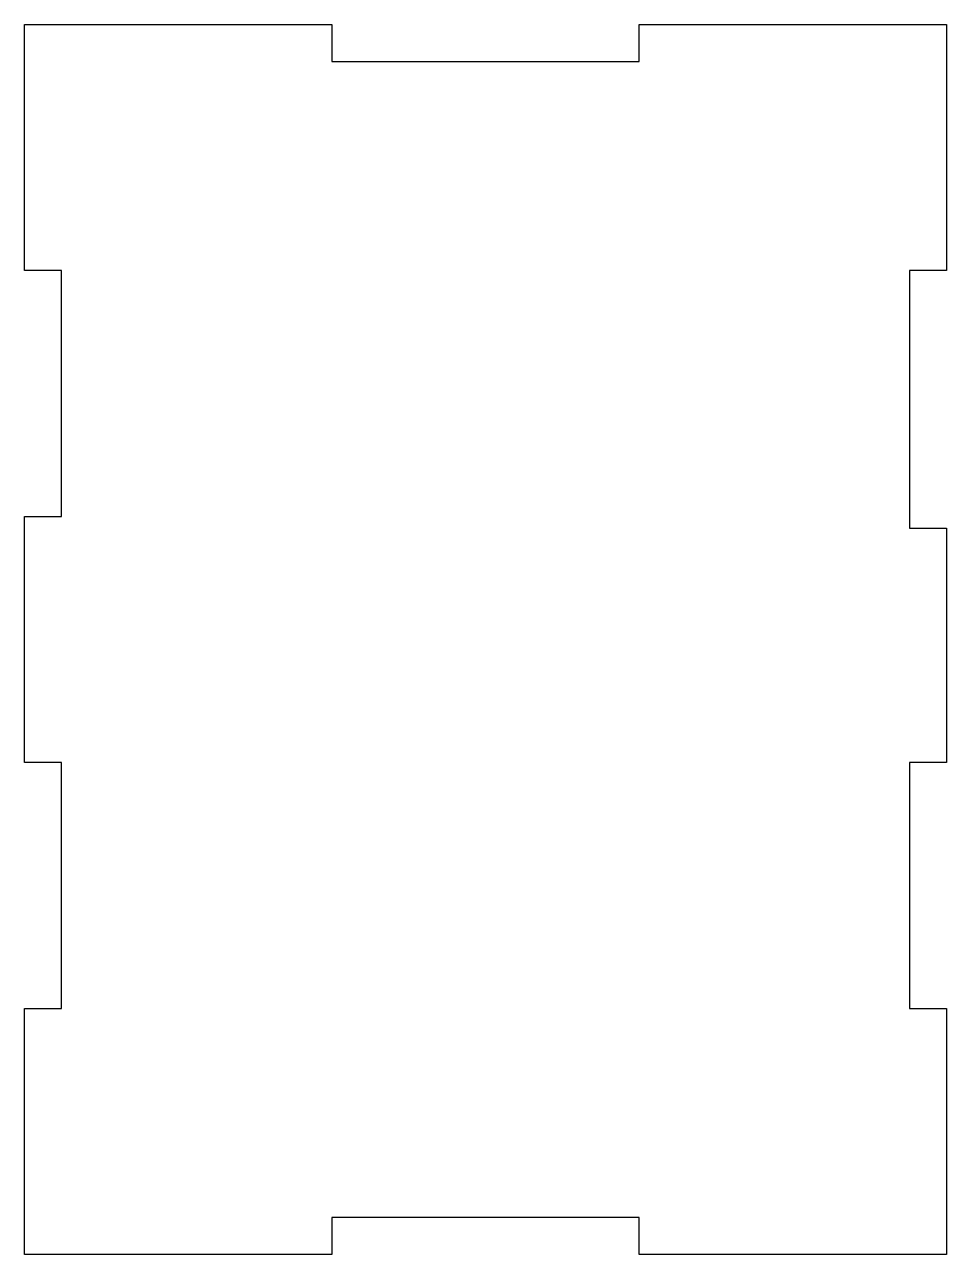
# Model space of a CAD drawing. Header units: millimetres. Extents: x -78 to -3, y 0 to 100.
import ezdxf

# ---------------------------------------------------------------- set-up
doc = ezdxf.new("R2010")
doc.units = ezdxf.units.MM
doc.layers.get('0').update_dxf_attribs({"linetype": 'CONTINUOUS'})

msp = doc.modelspace()

# ---------------------------------------------------------------- linework, layer by layer
msp.add_lwpolyline([(-27.65, 97), (-27.65, 100), (-2.65, 100), (-2.65, 80), (-5.65, 80), (-5.65, 59.04), (-2.65, 59.04), (-2.65, 40), (-5.65, 40), (-5.65, 20), (-2.65, 20), (-2.65, 0), (-27.65, 0), (-27.65, 3), (-52.65, 3), (-52.65, 0), (-77.65, 0), (-77.65, 20), (-74.65, 20), (-74.65, 40), (-77.65, 40), (-77.65, 60), (-74.65, 60), (-74.65, 80), (-77.65, 80), (-77.65, 100), (-52.65, 100), (-52.65, 97)], close=True)

doc.saveas('drawing.dxf')
